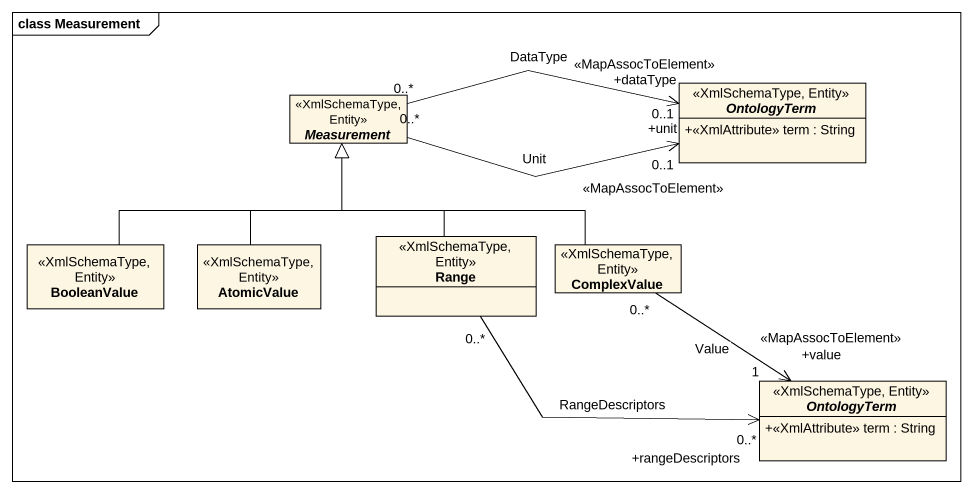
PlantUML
@startuml
mainframe class Measurement
hide circle
hide empty members
skinparam classAttributeIconSize 0
abstract class Measurement <<XmlSchemaType, Entity>>
abstract class OntologyTerm <<XmlSchemaType, Entity>> {
  +<<XmlAttribute>> term : String
}
class Range <<XmlSchemaType, Entity>>
class BooleanValue <<XmlSchemaType, Entity>>
class AtomicValue <<XmlSchemaType, Entity>>
class ComplexValue <<XmlSchemaType, Entity>>
abstract class "OntologyTerm" as OntologyTerm_2 <<XmlSchemaType, Entity>> {
  +<<XmlAttribute>> term : String
}
Measurement "0..*" -right-> "0..1\n+dataType\n<<MapAssocToElement>>" OntologyTerm : DataType
OntologyTerm "0..1\n+unit\n<<MapAssocToElement>>" <-left- "0..*" Measurement : Unit
Range -up-|> Measurement
Range "0..*" -right-> "0..*\n+rangeDescriptors" OntologyTerm_2 : RangeDescriptors
BooleanValue -up-|> Measurement
AtomicValue -up-|> Measurement
ComplexValue -left-|> Measurement
OntologyTerm_2 "1\n+value\n<<MapAssocToElement>>" <-up- "0..*" ComplexValue : Value
@enduml
